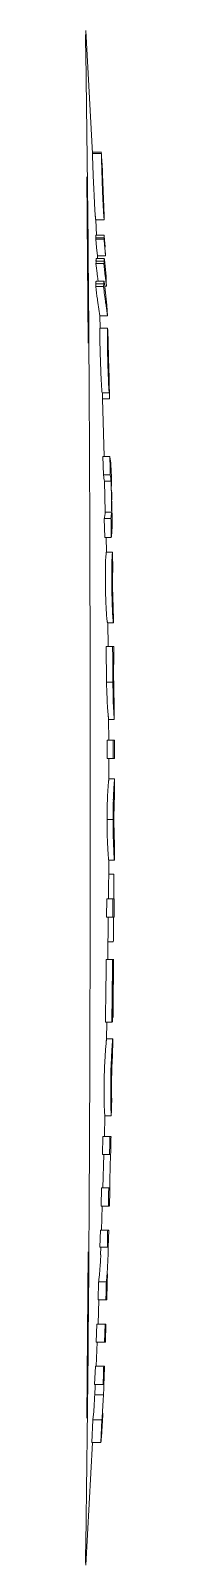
# Model space of a CAD drawing. Header units: millimetres. Extents: x 0 to 3564, y 0 to 2520.
# Drawn here: x 1154.6 to 1157, y 1943.5 to 2074.3 of the extents above; entities that cross this region are included whole.
import ezdxf

# ---------------------------------------------------------------- set-up
doc = ezdxf.new("R2010")
doc.units = ezdxf.units.MM
doc.layers.get('0').update_dxf_attribs({"lineweight": 13})

msp = doc.modelspace()

# ---------------------------------------------------------------- linework, layer by layer
for p, q in [((1155.18, 2063.84), (1154.61, 2074.31)), ((1155.17, 2063.84), (1155.95, 2063.84)), ((1155.95, 2063.94), (1155.18, 2063.94)), ((1155.95, 2063.93), (1155.95, 2063.94)), ((1156.01, 2062.7), (1155.98, 2063.38)), ((1156.03, 2062.18), (1156.01, 2062.7)), ((1156.02, 2062.5), (1156.01, 2062.7)), ((1156.03, 2062.11), (1156.02, 2062.5)), ((1156.04, 2061.84), (1156.03, 2062.11)), ((1154.81, 2047.67), (1154.69, 2061.84)), ((1154.76, 2060.44), (1154.75, 2061.84)), ((1156.05, 2061.58), (1156.04, 2061.84)), ((1154.78, 2059.2), (1154.76, 2060.44)), ((1156.17, 2058.5), (1156.11, 2060)), ((1154.81, 2055.61), (1154.78, 2059.2)), ((1155.45, 2058.17), (1156.17, 2058.17)), ((1155.51, 2056.88), (1155.46, 2058.17)), ((1156.17, 2058.5), (1156.17, 2058.17)), ((1156.17, 2056.88), (1155.47, 2056.88)), ((1156.17, 2056.87), (1156.17, 2056.88)), ((1156.18, 2056.8), (1156.25, 2055.88)), ((1156.18, 2056.8), (1156.26, 2055.85)), ((1154.84, 2051.71), (1154.81, 2055.61)), ((1155.45, 2056.66), (1156.16, 2056.66)), ((1155.46, 2056.53), (1156.16, 2056.53)), ((1155.52, 2055.83), (1155.46, 2056.53)), ((1155.59, 2055.1), (1155.52, 2055.83)), ((1156.16, 2056.53), (1156.16, 2056.66)), ((1156.28, 2055.1), (1156.22, 2055.83)), ((1156.25, 2055.88), (1156.26, 2055.85)), ((1156.16, 2054.66), (1155.47, 2054.66)), ((1155.47, 2054.66), (1155.48, 2054.6)), ((1155.47, 2054.47), (1156.16, 2054.47)), ((1156.18, 2054.88), (1155.5, 2054.88)), ((1155.59, 2055.1), (1156.28, 2055.1)), ((1155.6, 2054.88), (1155.59, 2055.1)), ((1156.16, 2054.47), (1156.16, 2054.66)), ((1156.17, 2054.87), (1156.18, 2054.88)), ((1156.2, 2054.79), (1156.34, 2053.35)), ((1156.28, 2055.1), (1156.28, 2055.1)), ((1156.16, 2052.95), (1155.49, 2052.95)), ((1155.65, 2052.92), (1155.59, 2053.39)), ((1156.14, 2052.84), (1156.13, 2052.73)), ((1156.33, 2052.88), (1156.32, 2052.97)), ((1156.37, 2052.53), (1156.33, 2052.85)), ((1156.35, 2052.86), (1156.34, 2053.35)), ((1156.34, 2053.35), (1156.34, 2053.35)), ((1154.86, 2049.21), (1154.84, 2051.71)), ((1155.46, 2052.73), (1156.13, 2052.73)), ((1155.46, 2052.49), (1156.12, 2052.49)), ((1156.12, 2052.49), (1156.13, 2052.73)), ((1156.22, 2052.53), (1156.37, 2052.53)), ((1156.23, 2052.47), (1156.41, 2050.9)), ((1156.37, 2052.53), (1156.37, 2052.53)), ((1155.8, 2050.01), (1155.64, 2051.12)), ((1156.44, 2050.01), (1156.3, 2051.09)), ((1156.44, 2050.01), (1156.41, 2050.9)), ((1156.41, 2050.9), (1156.41, 2050.9)), ((1154.87, 2047.67), (1154.86, 2049.21)), ((1155.8, 2050.01), (1156.44, 2050.01)), ((1155.84, 2048.95), (1155.8, 2050.01)), ((1155.8, 2048.95), (1156.45, 2048.95)), ((1156.44, 2050.01), (1156.44, 2050.01)), ((1156.45, 2048.95), (1156.48, 2048.74)), ((1156.51, 2047.75), (1156.48, 2048.74)), ((1156.48, 2048.74), (1156.48, 2048.74)), ((1156.51, 2047.75), (1156.54, 2046.41)), ((1156.51, 2047.75), (1156.55, 2046.14)), ((1156.54, 2046.41), (1156.59, 2044.53)), ((1156.56, 2045.72), (1156.59, 2044.53)), ((1156.53, 2044.66), (1156.53, 2044.72)), ((1156.58, 2044.67), (1156.57, 2044.86)), ((1156.59, 2044.53), (1156.63, 2042.93)), ((1156.6, 2043.43), (1155.99, 2043.43)), ((1156.03, 2042.93), (1156.02, 2043.43)), ((1156.04, 2042.93), (1156.02, 2043.43)), ((1156.03, 2042.93), (1156.63, 2042.93)), ((1156.18, 2038.01), (1156.04, 2042.92)), ((1156.62, 2043.43), (1156.63, 2042.93)), ((1156.63, 2042.92), (1156.63, 2042.93)), ((1156.06, 2038.01), (1156.65, 2038.01)), ((1156.1, 2036.44), (1156.06, 2038.01)), ((1156.1, 2036.44), (1156.68, 2036.44)), ((1156.19, 2035.89), (1156.76, 2035.89)), ((1156.25, 2033.26), (1156.19, 2035.89)), ((1156.25, 2033.26), (1156.81, 2033.26)), ((1156.82, 2033.66), (1156.82, 2033.94)), ((1156.18, 2032.72), (1156.75, 2032.72)), ((1156.22, 2031.11), (1156.18, 2032.72)), ((1156.22, 2031.11), (1156.78, 2031.11)), ((1156.37, 2029.84), (1156.34, 2031.12)), ((1156.35, 2029.84), (1156.89, 2029.84)), ((1156.92, 2028.29), (1156.89, 2029.84)), ((1156.97, 2023.83), (1156.95, 2025.38)), ((1156.45, 2023.83), (1156.97, 2023.83)), ((1156.5, 2021.81), (1156.47, 2023.83)), ((1156.99, 2021.81), (1156.35, 2021.81)), ((1156.38, 2018.77), (1156.35, 2021.81)), ((1156.99, 2021.81), (1157, 2020.26)), ((1156.96, 2020.26), (1157, 2020.26)), ((1156.96, 2020.26), (1156.97, 2018.88)), ((1156.38, 2018.77), (1156.91, 2018.77)), ((1156.41, 2017.8), (1156.38, 2018.77)), ((1156.93, 2017.67), (1156.91, 2018.77)), ((1157.03, 2017.12), (1157.03, 2015.58)), ((1157.03, 2017.12), (1157.03, 2017.12)), ((1156.55, 2015.58), (1157.03, 2015.58)), ((1156.56, 2013.81), (1156.55, 2015.58)), ((1156.55, 2015.58), (1156.55, 2015.58)), ((1157.03, 2015.58), (1157.03, 2015.58)), ((1157.04, 2013.81), (1156.42, 2013.81)), ((1156.42, 2012.26), (1156.42, 2013.81)), ((1156.94, 2012.26), (1156.94, 2013.81)), ((1157.05, 2012.26), (1157.04, 2013.81)), ((1156.42, 2012.26), (1157.05, 2012.26)), ((1156.57, 2010.51), (1156.57, 2012.26)), ((1157.05, 2010.51), (1156.57, 2010.51)), ((1157.05, 2010.51), (1157.05, 2010.51)), ((1157.05, 2008.97), (1157.05, 2010.51)), ((1156.42, 2007.05), (1156.93, 2007.05)), ((1157.04, 2003.59), (1157.04, 2005.14)), ((1156.54, 2000.28), (1156.56, 2003.59)), ((1156.56, 2003.59), (1157.04, 2003.59)), ((1157.04, 2003.59), (1157.04, 2003.59)), ((1156.55, 2002.4), (1156.99, 2002.4)), ((1156.98, 2000.28), (1156.99, 2002.4)), ((1156.38, 1998.74), (1156.39, 2000.28)), ((1157.02, 2000.28), (1156.39, 2000.28)), ((1156.91, 1998.74), (1156.92, 2000.28)), ((1157.02, 2000.28), (1157.01, 1998.74)), ((1156.38, 1998.74), (1157.01, 1998.74)), ((1156.48, 1995.12), (1156.52, 1998.74)), ((1156.5, 1996.62), (1156.95, 1996.62)), ((1156.98, 1995.12), (1156.34, 1995.12)), ((1156.92, 1993.58), (1156.96, 1993.58)), ((1156.88, 1990.16), (1156.92, 1990.16)), ((1156.27, 1989.78), (1156.82, 1989.78)), ((1156.38, 1988.34), (1156.4, 1989.78)), ((1156.9, 1988.35), (1156.38, 1988.35)), ((1156.87, 1986.8), (1156.9, 1988.35)), ((1156.9, 1988.35), (1156.9, 1988.35)), ((1156.78, 1986.43), (1156.75, 1985.38)), ((1156.81, 1983.28), (1156.78, 1981.78)), ((1156.19, 1980.04), (1156.23, 1981.78)), ((1156.78, 1981.78), (1156.22, 1981.78)), ((1156.03, 1978.49), (1156.07, 1980.04)), ((1156.75, 1980.04), (1156.07, 1980.04)), ((1156.03, 1978.49), (1156.71, 1978.49)), ((1156.05, 1975.64), (1156.14, 1978.49)), ((1156.71, 1978.49), (1156.66, 1976.33)), ((1155.91, 1974.09), (1155.95, 1975.64)), ((1156.65, 1975.64), (1155.95, 1975.64)), ((1156.66, 1976.33), (1156.65, 1975.64)), ((1155.91, 1974.09), (1156.61, 1974.09)), ((1155.95, 1972.04), (1156.01, 1974.09)), ((1155.8, 1970.59), (1155.85, 1972.04)), ((1156.56, 1972.04), (1155.85, 1972.04)), ((1156.56, 1972.04), (1156.52, 1970.59)), ((1155.8, 1970.59), (1156.52, 1970.59)), ((1155.87, 1969.93), (1155.9, 1970.59)), ((1156.5, 1969.83), (1156.51, 1970.59)), ((1154.69, 1956.02), (1154.81, 1970.2)), ((1154.86, 1968.11), (1154.87, 1970.2)), ((1154.84, 1966.16), (1154.86, 1968.11)), ((1156.46, 1968.31), (1156.42, 1967.54)), ((1155.65, 1966.09), (1155.7, 1967.64)), ((1155.7, 1967.64), (1156.36, 1967.64)), ((1156.43, 1967.54), (1156.39, 1966.09)), ((1156.43, 1967.54), (1156.42, 1967.54)), ((1154.81, 1962.26), (1154.84, 1966.16)), ((1155.65, 1966.09), (1156.39, 1966.09)), ((1155.65, 1964.04), (1155.73, 1966.09)), ((1155.5, 1962.49), (1155.56, 1964.04)), ((1156.32, 1964.04), (1155.56, 1964.04)), ((1156.2, 1962.49), (1156.25, 1964.04)), ((1156.27, 1962.49), (1156.32, 1964.04)), ((1154.78, 1958.67), (1154.81, 1962.26)), ((1155.49, 1960.44), (1155.58, 1962.49)), ((1155.5, 1962.49), (1156.27, 1962.49)), ((1155.36, 1958.89), (1155.42, 1960.44)), ((1156.2, 1960.44), (1155.42, 1960.44)), ((1154.76, 1957.42), (1154.78, 1958.67)), ((1155.36, 1958.89), (1156.08, 1958.89)), ((1154.75, 1956.02), (1154.76, 1957.42)), ((1155.37, 1958), (1156.11, 1958)), ((1156.11, 1957.86), (1156.11, 1958)), ((1156.11, 1957.86), (1156.11, 1958)), ((1155.22, 1955.88), (1155.28, 1956.59)), ((1155.13, 1953.94), (1155.22, 1955.88)), ((1155.22, 1955.88), (1155.97, 1955.88)), ((1155.97, 1955.88), (1155.9, 1953.94)), ((1154.6, 1943.47), (1155.17, 1953.93)), ((1155.13, 1953.94), (1155.9, 1953.94))]:
    msp.add_line(p, q)
for points in [[(1156.28, 2055.1), (1156.27, 2055.27), (1156.23, 2055.73), (1156.22, 2055.84)], [(1156.37, 2052.53), (1156.34, 2052.75), (1156.32, 2052.92)], [(1156.81, 1983.28), (1156.79, 1982.78), (1156.79, 1982.28), (1156.78, 1981.78)]]:
    msp.add_lwpolyline(points)
for centre, radius, start, end in [((-1530.96, 2032.15), 2685.87, 0.63343, 0.89217), ((1248.93, 2064.99), 93, 181.4307, 181.684), ((1289.77, 2066.2), 133.85, 181.6868, 181.8946), ((1332.42, 2067.61), 176.53, 181.8943, 182.2741), ((1309.2, 2069.03), 153.55, 184.6702, 184.9336), ((1258.69, 2064.64), 103.04, 185.6675, 186.277), ((1250.59, 2063.27), 94.98, 186.2946, 186.5293), ((1282.07, 2067.22), 126.56, 186.2809, 186.4877), ((1249.03, 2063.25), 93.53, 186.6091, 187.4747), ((1148.52, 2035.04), 8.28, 5.8603, 9.7225), ((-297.57, 2008.95), 1454.61, 1.04536, 1.09205), ((1149.19, 2033.8), 7.63, 1.0513, 3.4506), ((-297.57, 2008.95), 1454.61, 0.92524, 0.97347), ((1203.45, 2027.92), 46.63, 179.3731, 179.5391), ((1211.17, 2027.86), 54.35, 179.545, 179.8704), ((1208.32, 2027.1), 51.5, 181.5261, 181.9182), ((1135.33, 2019.75), 21.63, 0.3656, 0.8752), ((1205.2, 2019.22), 48.22, 180.4011, 180.7636), ((1213.9, 2007.09), 56.97, 178.375, 179.4157), ((1203.1, 2007.37), 46.17, 177.3346, 178.3524), ((1224.8, 2006.97), 67.86, 179.4129, 179.9318), ((1224.8, 2006.96), 67.87, 179.918, 180.4369), ((1211.96, 2006.84), 55.03, 180.4146, 181.4919), ((1201.69, 2006.56), 44.75, 181.4751, 182.5257), ((-14.97, 2008.92), 1171.4, 359.0635, 359.32505), ((-297.61, 2009.02), 1454.56, 359.2421, 359.45273), ((-297.61, 2008.94), 1454.65, 359.39463, 359.45563), ((1132.63, 1993.83), 24.33, 359.2198, 359.3926), ((1203.81, 1989.13), 46.93, 178.734, 179.2044), ((1198.79, 1989.29), 41.91, 178.8016, 179.2213), ((1203.86, 1989.5), 46.94, 178.6596, 179.194), ((1208.59, 1984.34), 51.85, 177.2807, 177.6951), ((1202.71, 1984.63), 45.97, 176.6918, 177.2898), ((-297.53, 2008.94), 1454.57, 358.80027, 358.86137), ((-297.53, 2008.94), 1454.57, 358.62695, 358.68798), ((1125.6, 1971.04), 30.3, 355.3932, 357.9075), ((1126.4, 1970.7), 30.11, 355.4653, 358.3508), ((1121.81, 1971.35), 34.1, 353.7591, 355.0731), ((1123.67, 1971.18), 32.23, 355.0827, 355.4154), ((1127.67, 1970.58), 28.84, 354.1393, 355.4907), ((-297.37, 2008.94), 1454.38, 358.02775, 358.08884), ((1112.72, 1959.86), 43.43, 355.6825, 357.3564), ((-1528.1, 1985.68), 2683.01, 359.1027, 359.36659), ((1114.35, 1959.68), 41.8, 354.781, 355.7638)]:
    msp.add_arc(centre, radius, start, end)
for points, knots in [([(1155.21, 2062.67), (1155.21, 2062.79), (1155.2, 2063.02), (1155.19, 2063.34), (1155.18, 2063.6), (1155.17, 2063.77), (1155.17, 2063.84)], [0, 0, 0, 0, 0.307353, 0.581026, 0.814545, 1, 1, 1, 1]), ([(1155.96, 2062.67), (1155.96, 2062.79), (1155.95, 2063.18), (1155.95, 2063.57), (1155.95, 2063.84)], [0, 0, 0, 0, 0.307454, 1, 1, 1, 1]), ([(1155.45, 2058.17), (1155.45, 2058.17), (1155.45, 2058.17), (1155.45, 2058.18), (1155.45, 2058.19), (1155.45, 2058.22), (1155.44, 2058.25), (1155.44, 2058.29), (1155.43, 2058.35), (1155.43, 2058.42), (1155.41, 2058.55), (1155.4, 2058.76), (1155.38, 2059.04), (1155.36, 2059.36), (1155.34, 2059.71), (1155.33, 2060.07), (1155.3, 2060.57), (1155.27, 2061.19), (1155.24, 2061.94), (1155.22, 2062.43), (1155.21, 2062.67)], [0, 0, 0, 0, 0.000449, 0.001517, 0.004984, 0.010181, 0.017373, 0.026917, 0.039291, 0.055145, 0.07524, 0.127505, 0.191931, 0.264199, 0.341482, 0.421969, 0.504333, 0.671437, 0.838512, 1, 1, 1, 1]), ([(1156.02, 2062.36), (1156.02, 2062.35), (1156.02, 2062.32), (1156.01, 2062.27), (1156.02, 2062.18), (1156.02, 2061.99), (1156.03, 2061.69), (1156.04, 2061.36), (1156.05, 2061.07), (1156.06, 2060.86), (1156.07, 2060.65), (1156.07, 2060.46), (1156.08, 2060.31), (1156.09, 2060.21), (1156.09, 2060.14), (1156.1, 2060.09), (1156.1, 2060.05), (1156.1, 2060.03), (1156.1, 2060.01), (1156.1, 2060.01), (1156.1, 2060), (1156.1, 2060)], [0, 0, 0, 0, 0.009501, 0.031376, 0.067168, 0.119697, 0.273981, 0.453476, 0.54472, 0.635715, 0.724728, 0.80809, 0.881188, 0.912809, 0.94071, 0.964254, 0.982715, 0.989814, 0.995274, 0.998771, 1, 1, 1, 1]), ([(1156.1, 2060), (1156.1, 2060), (1156.1, 2060.01), (1156.1, 2060.02), (1156.1, 2060.04), (1156.1, 2060.07), (1156.1, 2060.1), (1156.1, 2060.15), (1156.1, 2060.23), (1156.1, 2060.33), (1156.09, 2060.43), (1156.09, 2060.53), (1156.08, 2060.68), (1156.08, 2060.87), (1156.07, 2061.11), (1156.06, 2061.34), (1156.05, 2061.5), (1156.05, 2061.58)], [0, 0, 0, 0, 0.002612, 0.010419, 0.023337, 0.040892, 0.062367, 0.086873, 0.142361, 0.203606, 0.268606, 0.336178, 0.405607, 0.549009, 0.69699, 0.847791, 1, 1, 1, 1]), ([(1156.17, 2058.17), (1156.17, 2058.17), (1156.17, 2058.17), (1156.17, 2058.18), (1156.17, 2058.19), (1156.17, 2058.21), (1156.16, 2058.25), (1156.16, 2058.31), (1156.15, 2058.39), (1156.14, 2058.5), (1156.13, 2058.64), (1156.11, 2058.88), (1156.1, 2059.22), (1156.07, 2059.65), (1156.05, 2060.12), (1156.04, 2060.44), (1156.03, 2060.6)], [0, 0, 0, 0, 0.001316, 0.0044, 0.00887, 0.014653, 0.030807, 0.054286, 0.087089, 0.13217, 0.190571, 0.260249, 0.423493, 0.606455, 0.800447, 1, 1, 1, 1]), ([(1155.45, 2056.66), (1155.45, 2056.68), (1155.46, 2056.71), (1155.46, 2056.77), (1155.46, 2056.81), (1155.46, 2056.85), (1155.46, 2056.87), (1155.46, 2056.88), (1155.47, 2056.88), (1155.47, 2056.88)], [0, 0, 0, 0, 0.242524, 0.44782, 0.753595, 0.859149, 0.935054, 0.981982, 1, 1, 1, 1]), ([(1156.16, 2056.66), (1156.16, 2056.71), (1156.16, 2056.78), (1156.16, 2056.85), (1156.17, 2056.87)], [0, 0, 0, 0, 0.667956, 1, 1, 1, 1]), ([(1156.17, 2056.88), (1156.17, 2056.88), (1156.17, 2056.87), (1156.18, 2056.86), (1156.18, 2056.83), (1156.18, 2056.81), (1156.18, 2056.8)], [0, 0, 0, 0, 0.063498, 0.239141, 0.545742, 1, 1, 1, 1]), ([(1155.46, 2056.53), (1155.46, 2056.55), (1155.46, 2056.6), (1155.45, 2056.64), (1155.45, 2056.66)], [0, 0, 0, 0, 0.499749, 1, 1, 1, 1]), ([(1155.47, 2054.66), (1155.47, 2054.68), (1155.48, 2054.71), (1155.48, 2054.76), (1155.48, 2054.81), (1155.49, 2054.85), (1155.49, 2054.87), (1155.49, 2054.88), (1155.5, 2054.88)], [0, 0, 0, 0, 0.242322, 0.4472, 0.751148, 0.931551, 0.978972, 1, 1, 1, 1]), ([(1155.48, 2054.6), (1155.48, 2054.57), (1155.48, 2054.53), (1155.47, 2054.49), (1155.47, 2054.47)], [0, 0, 0, 0, 0.499661, 1, 1, 1, 1]), ([(1155.59, 2053.39), (1155.58, 2053.47), (1155.54, 2053.83), (1155.5, 2054.19), (1155.47, 2054.47)], [0, 0, 0, 0, 0.218197, 1, 1, 1, 1]), ([(1156.16, 2054.66), (1156.16, 2054.71), (1156.16, 2054.77), (1156.17, 2054.84), (1156.17, 2054.87)], [0, 0, 0, 0, 0.671701, 1, 1, 1, 1]), ([(1156.18, 2054.88), (1156.18, 2054.88), (1156.18, 2054.87), (1156.19, 2054.85), (1156.19, 2054.83), (1156.19, 2054.8), (1156.2, 2054.79)], [0, 0, 0, 0, 0.070538, 0.246525, 0.550362, 1, 1, 1, 1]), ([(1155.46, 2052.73), (1155.46, 2052.77), (1155.47, 2052.82), (1155.47, 2052.89), (1155.48, 2052.92), (1155.49, 2052.95), (1155.49, 2052.95)], [0, 0, 0, 0, 0.446324, 0.748473, 0.928455, 1, 1, 1, 1]), ([(1156.16, 2052.95), (1156.16, 2052.95), (1156.15, 2052.94), (1156.15, 2052.92), (1156.14, 2052.89), (1156.14, 2052.86), (1156.14, 2052.84)], [0, 0, 0, 0, 0.085468, 0.272363, 0.572123, 1, 1, 1, 1]), ([(1156.18, 2052.86), (1156.18, 2052.88), (1156.17, 2052.91), (1156.17, 2052.94), (1156.16, 2052.95), (1156.16, 2052.95)], [0, 0, 0, 0, 0.747327, 0.922644, 1, 1, 1, 1]), ([(1155.46, 2052.49), (1155.46, 2052.53), (1155.47, 2052.61), (1155.46, 2052.69), (1155.46, 2052.73)], [0, 0, 0, 0, 0.500036, 1, 1, 1, 1]), ([(1155.64, 2051.12), (1155.62, 2051.22), (1155.56, 2051.67), (1155.5, 2052.13), (1155.46, 2052.49)], [0, 0, 0, 0, 0.218435, 1, 1, 1, 1]), ([(1155.99, 2043.43), (1155.97, 2043.59), (1155.95, 2043.98), (1155.91, 2044.62), (1155.88, 2045.37), (1155.85, 2046.15), (1155.83, 2046.94), (1155.81, 2047.69), (1155.81, 2048.36), (1155.8, 2048.77), (1155.8, 2048.95)], [0, 0, 0, 0, 0.091154, 0.211089, 0.349154, 0.494018, 0.638852, 0.777616, 0.901271, 1, 1, 1, 1]), ([(1156.45, 2047.41), (1156.45, 2047.56), (1156.45, 2048.07), (1156.45, 2048.59), (1156.45, 2048.95)], [0, 0, 0, 0, 0.291179, 1, 1, 1, 1]), ([(1154.87, 1970.2), (1154.96, 1983.11), (1155, 2008.94), (1154.96, 2034.76), (1154.87, 2047.67)], [0, 0, 0, 0, 0.499999, 1, 1, 1, 1]), ([(1156.57, 2044.86), (1156.56, 2045.15), (1156.53, 2045.77), (1156.51, 2046.66), (1156.5, 2047.33), (1156.5, 2047.67), (1156.51, 2047.75)], [0, 0, 0, 0, 0.297053, 0.646575, 0.919624, 1, 1, 1, 1]), ([(1156.53, 2044.72), (1156.52, 2044.94), (1156.48, 2045.84), (1156.46, 2046.73), (1156.45, 2047.41)], [0, 0, 0, 0, 0.243818, 1, 1, 1, 1]), ([(1156.6, 2043.43), (1156.59, 2043.51), (1156.56, 2043.92), (1156.54, 2044.33), (1156.53, 2044.66)], [0, 0, 0, 0, 0.195734, 1, 1, 1, 1]), ([(1156.58, 2044.67), (1156.58, 2044.56), (1156.59, 2044.31), (1156.59, 2043.89), (1156.6, 2043.58), (1156.6, 2043.43)], [0, 0, 0, 0, 0.250017, 0.625, 1, 1, 1, 1]), ([(1156.65, 2038.01), (1156.67, 2037.9), (1156.73, 2037.45), (1156.77, 2037), (1156.77, 2036.67)], [0, 0, 0, 0, 0.251251, 1, 1, 1, 1]), ([(1156.68, 2036.44), (1156.68, 2036.57), (1156.67, 2036.8), (1156.67, 2037.13), (1156.67, 2037.52), (1156.66, 2037.81), (1156.65, 2038.01)], [0, 0, 0, 0, 0.250014, 0.437493, 0.625008, 1, 1, 1, 1]), ([(1156.19, 2035.89), (1156.18, 2035.98), (1156.16, 2036.17), (1156.12, 2036.35), (1156.1, 2036.44)], [0, 0, 0, 0, 0.497713, 1, 1, 1, 1]), ([(1156.81, 2033.26), (1156.8, 2033.47), (1156.79, 2033.86), (1156.78, 2034.41), (1156.79, 2034.9), (1156.77, 2035.39), (1156.76, 2035.72), (1156.76, 2035.89)], [0, 0, 0, 0, 0.250011, 0.437492, 0.625005, 0.81249, 1, 1, 1, 1]), ([(1156.8, 2035.13), (1156.81, 2034.99), (1156.81, 2034.72), (1156.81, 2034.44), (1156.81, 2034.31)], [0, 0, 0, 0, 0.499961, 1, 1, 1, 1]), ([(1156.18, 2032.72), (1156.2, 2032.81), (1156.23, 2032.99), (1156.25, 2033.17), (1156.25, 2033.26)], [0, 0, 0, 0, 0.502044, 1, 1, 1, 1]), ([(1156.78, 2031.11), (1156.77, 2031.25), (1156.76, 2031.48), (1156.76, 2031.82), (1156.77, 2032.22), (1156.75, 2032.52), (1156.75, 2032.72)], [0, 0, 0, 0, 0.250009, 0.437495, 0.625006, 1, 1, 1, 1]), ([(1156.85, 2032.43), (1156.86, 2032.1), (1156.84, 2031.66), (1156.79, 2031.22), (1156.78, 2031.11)], [0, 0, 0, 0, 0.749091, 1, 1, 1, 1]), ([(1156.28, 2028.44), (1156.28, 2028.56), (1156.28, 2028.77), (1156.29, 2029.07), (1156.3, 2029.32), (1156.32, 2029.52), (1156.33, 2029.65), (1156.34, 2029.73), (1156.34, 2029.77), (1156.35, 2029.8), (1156.35, 2029.82), (1156.35, 2029.83), (1156.35, 2029.84), (1156.35, 2029.84)], [0, 0, 0, 0, 0.239957, 0.454471, 0.634569, 0.777635, 0.882893, 0.921643, 0.951697, 0.973746, 0.988507, 0.996841, 1, 1, 1, 1]), ([(1156.82, 2028.43), (1156.82, 2028.54), (1156.83, 2028.76), (1156.83, 2029.06), (1156.84, 2029.31), (1156.85, 2029.51), (1156.86, 2029.65), (1156.87, 2029.73), (1156.87, 2029.77), (1156.88, 2029.8), (1156.88, 2029.82), (1156.88, 2029.83), (1156.89, 2029.84), (1156.89, 2029.84)], [0, 0, 0, 0, 0.239513, 0.453954, 0.634148, 0.777288, 0.882575, 0.921277, 0.951226, 0.973231, 0.988124, 0.99671, 1, 1, 1, 1]), ([(1156.32, 2025.38), (1156.3, 2025.89), (1156.28, 2026.91), (1156.27, 2027.94), (1156.28, 2028.44)], [0, 0, 0, 0, 0.501817, 1, 1, 1, 1]), ([(1156.85, 2025.73), (1156.84, 2025.92), (1156.82, 2026.67), (1156.82, 2027.42), (1156.82, 2027.99)], [0, 0, 0, 0, 0.248211, 1, 1, 1, 1]), ([(1156.91, 2028.29), (1156.91, 2028.29), (1156.91, 2028.29), (1156.9, 2028.28), (1156.9, 2028.26), (1156.9, 2028.21), (1156.89, 2028.11), (1156.89, 2027.94), (1156.88, 2027.7), (1156.88, 2027.43), (1156.88, 2027.14), (1156.89, 2026.83), (1156.89, 2026.53), (1156.9, 2026.23), (1156.91, 2025.95), (1156.91, 2025.72), (1156.92, 2025.57), (1156.93, 2025.48), (1156.93, 2025.44), (1156.94, 2025.42), (1156.94, 2025.4), (1156.94, 2025.39), (1156.95, 2025.38), (1156.95, 2025.38)], [0, 0, 0, 0, 0.001186, 0.004464, 0.010649, 0.020577, 0.055344, 0.115495, 0.197893, 0.293916, 0.396936, 0.501869, 0.606626, 0.709741, 0.807546, 0.891003, 0.947551, 0.96607, 0.979589, 0.989054, 0.995206, 0.998672, 1, 1, 1, 1]), ([(1156.45, 2023.83), (1156.45, 2023.83), (1156.45, 2023.84), (1156.45, 2023.85), (1156.44, 2023.88), (1156.44, 2023.91), (1156.43, 2023.96), (1156.41, 2024.05), (1156.4, 2024.2), (1156.38, 2024.42), (1156.36, 2024.7), (1156.34, 2025.02), (1156.33, 2025.25), (1156.32, 2025.38)], [0, 0, 0, 0, 0.003287, 0.011929, 0.027214, 0.050022, 0.081034, 0.120893, 0.228433, 0.373219, 0.553967, 0.766097, 1, 1, 1, 1]), ([(1156.96, 2023.83), (1156.96, 2023.83), (1156.96, 2023.84), (1156.96, 2023.85), (1156.95, 2023.88), (1156.95, 2023.91), (1156.94, 2023.96), (1156.93, 2024.05), (1156.92, 2024.2), (1156.9, 2024.43), (1156.88, 2024.7), (1156.87, 2025.03), (1156.86, 2025.26), (1156.86, 2025.38)], [0, 0, 0, 0, 0.003383, 0.012266, 0.027638, 0.05031, 0.081122, 0.120841, 0.228224, 0.37296, 0.553764, 0.766001, 1, 1, 1, 1]), ([(1156.91, 2018.77), (1156.91, 2019.02), (1156.9, 2019.53), (1156.9, 2020.29), (1156.9, 2021.05), (1156.89, 2021.56), (1156.89, 2021.81)], [0, 0, 0, 0, 0.250003, 0.5, 0.749997, 1, 1, 1, 1]), ([(1156.55, 2015.57), (1156.55, 2015.57), (1156.55, 2015.58), (1156.55, 2015.58), (1156.55, 2015.59), (1156.54, 2015.61), (1156.54, 2015.64), (1156.53, 2015.69), (1156.53, 2015.76), (1156.52, 2015.85), (1156.51, 2015.96), (1156.49, 2016.15), (1156.47, 2016.43), (1156.44, 2016.83), (1156.42, 2017.3), (1156.41, 2017.63), (1156.41, 2017.8)], [0, 0, 0, 0, 0.000803, 0.003146, 0.007037, 0.012507, 0.028491, 0.051729, 0.082813, 0.122273, 0.170586, 0.228134, 0.372481, 0.554577, 0.76664, 1, 1, 1, 1]), ([(1157.03, 2015.58), (1157.03, 2015.58), (1157.03, 2015.62), (1157.02, 2015.71), (1157.01, 2015.86), (1156.99, 2016.08), (1156.98, 2016.38), (1156.95, 2016.92), (1156.93, 2017.36), (1156.93, 2017.67)], [0, 0, 0, 0, 0.013389, 0.05334, 0.124051, 0.229315, 0.372395, 0.55328, 1, 1, 1, 1]), ([(1156.98, 2018.58), (1156.98, 2018.35), (1156.99, 2018.04), (1157, 2017.65), (1157.01, 2017.44), (1157.01, 2017.28), (1157.02, 2017.2), (1157.02, 2017.15), (1157.02, 2017.14), (1157.02, 2017.12), (1157.03, 2017.12)], [0, 0, 0, 0, 0.459478, 0.652713, 0.802209, 0.902902, 0.962391, 0.980126, 0.991625, 1, 1, 1, 1]), ([(1156.45, 2008.71), (1156.45, 2008.85), (1156.46, 2009.12), (1156.48, 2009.48), (1156.5, 2009.8), (1156.52, 2010.03), (1156.53, 2010.18), (1156.54, 2010.27), (1156.55, 2010.34), (1156.56, 2010.41), (1156.56, 2010.45), (1156.56, 2010.48), (1156.57, 2010.5), (1156.57, 2010.51), (1156.57, 2010.51), (1156.57, 2010.51), (1156.57, 2010.51)], [0, 0, 0, 0, 0.231887, 0.438109, 0.61365, 0.756408, 0.815307, 0.86585, 0.908019, 0.941863, 0.967665, 0.985756, 0.992006, 0.996437, 0.999084, 1, 1, 1, 1]), ([(1156.99, 2009.52), (1156.99, 2009.6), (1157, 2009.75), (1157.01, 2009.95), (1157.02, 2010.13), (1157.03, 2010.27), (1157.04, 2010.36), (1157.04, 2010.42), (1157.04, 2010.46), (1157.05, 2010.48), (1157.05, 2010.5), (1157.05, 2010.51), (1157.05, 2010.51), (1157.05, 2010.51)], [0, 0, 0, 0, 0.240068, 0.447385, 0.621373, 0.761879, 0.868752, 0.909781, 0.942843, 0.968177, 0.986008, 0.996545, 1, 1, 1, 1]), ([(1156.42, 2007.05), (1156.42, 2007.2), (1156.42, 2007.75), (1156.43, 2008.3), (1156.45, 2008.71)], [0, 0, 0, 0, 0.258468, 1, 1, 1, 1]), ([(1157.05, 2008.97), (1157.05, 2008.97), (1157.05, 2008.95), (1157.05, 2008.94), (1157.05, 2008.91), (1157.04, 2008.86), (1157.04, 2008.8), (1157.03, 2008.69), (1157.03, 2008.5), (1157.02, 2008.22), (1157.01, 2007.87), (1157, 2007.47), (1157, 2007.19), (1157, 2007.05)], [0, 0, 0, 0, 0.002859, 0.011912, 0.027668, 0.050701, 0.081638, 0.121157, 0.22882, 0.37748, 0.564273, 0.776793, 1, 1, 1, 1]), ([(1156.44, 2005.39), (1156.44, 2005.52), (1156.42, 2006.08), (1156.42, 2006.63), (1156.42, 2007.05)], [0, 0, 0, 0, 0.237349, 1, 1, 1, 1]), ([(1157, 2007.05), (1157, 2006.91), (1157, 2006.63), (1157.01, 2006.23), (1157.01, 2005.88), (1157.02, 2005.6), (1157.03, 2005.41), (1157.04, 2005.3), (1157.04, 2005.24), (1157.04, 2005.2), (1157.04, 2005.16), (1157.04, 2005.15), (1157.04, 2005.14), (1157.04, 2005.14)], [0, 0, 0, 0, 0.223293, 0.435885, 0.622711, 0.77135, 0.878961, 0.918449, 0.949357, 0.972366, 0.988104, 0.997146, 1, 1, 1, 1]), ([(1156.56, 2003.59), (1156.56, 2003.59), (1156.56, 2003.59), (1156.56, 2003.6), (1156.56, 2003.6), (1156.55, 2003.62), (1156.55, 2003.65), (1156.54, 2003.7), (1156.54, 2003.76), (1156.53, 2003.84), (1156.52, 2003.93), (1156.51, 2004.08), (1156.5, 2004.3), (1156.48, 2004.62), (1156.46, 2004.99), (1156.45, 2005.25), (1156.44, 2005.39)], [0, 0, 0, 0, 0.000914, 0.003562, 0.007995, 0.014249, 0.032348, 0.05816, 0.092017, 0.134198, 0.18475, 0.243657, 0.386423, 0.561953, 0.768148, 1, 1, 1, 1]), ([(1157.04, 2003.59), (1157.04, 2003.59), (1157.04, 2003.6), (1157.04, 2003.6), (1157.04, 2003.62), (1157.03, 2003.65), (1157.03, 2003.68), (1157.03, 2003.74), (1157.02, 2003.84), (1157.01, 2003.98), (1157, 2004.15), (1156.99, 2004.36), (1156.98, 2004.5), (1156.98, 2004.58)], [0, 0, 0, 0, 0.003455, 0.013999, 0.031841, 0.057187, 0.090262, 0.131305, 0.238205, 0.378721, 0.552702, 0.75999, 1, 1, 1, 1]), ([(1156.95, 1996.62), (1156.96, 1996.8), (1156.96, 1997.11), (1156.96, 1997.55), (1156.96, 1998.08), (1156.97, 1998.47), (1156.97, 1998.74)], [0, 0, 0, 0, 0.250002, 0.437499, 0.625001, 1, 1, 1, 1]), ([(1156.92, 1993.58), (1156.92, 1993.29), (1156.91, 1992.87), (1156.9, 1992.3), (1156.9, 1991.73), (1156.91, 1991.02), (1156.89, 1990.45), (1156.88, 1990.16)], [0, 0, 0, 0, 0.250005, 0.375001, 0.499998, 0.750001, 1, 1, 1, 1]), ([(1156.94, 1991.75), (1156.94, 1992.04), (1156.94, 1992.63), (1156.96, 1993.21), (1156.96, 1993.5)], [0, 0, 0, 0, 0.499991, 1, 1, 1, 1]), ([(1156.93, 1990.6), (1156.93, 1990.79), (1156.94, 1991.18), (1156.94, 1991.56), (1156.94, 1991.75)], [0, 0, 0, 0, 0.500007, 1, 1, 1, 1]), ([(1156.38, 1988.35), (1156.38, 1988.35), (1156.38, 1988.34), (1156.37, 1988.34), (1156.37, 1988.33), (1156.37, 1988.31), (1156.37, 1988.28), (1156.36, 1988.23), (1156.35, 1988.17), (1156.35, 1988.09), (1156.34, 1987.99), (1156.32, 1987.84), (1156.3, 1987.6), (1156.28, 1987.27), (1156.25, 1986.89), (1156.24, 1986.62), (1156.23, 1986.47)], [0, 0, 0, 0, 0.000926, 0.00358, 0.008014, 0.014272, 0.032415, 0.058323, 0.092298, 0.134622, 0.185366, 0.244463, 0.387568, 0.56338, 0.769302, 1, 1, 1, 1]), ([(1156.9, 1988.35), (1156.9, 1988.35), (1156.9, 1988.34), (1156.89, 1988.33), (1156.89, 1988.31), (1156.89, 1988.28), (1156.89, 1988.25), (1156.88, 1988.18), (1156.87, 1988.08), (1156.86, 1987.93), (1156.85, 1987.75), (1156.83, 1987.53), (1156.82, 1987.37), (1156.82, 1987.28)], [0, 0, 0, 0, 0.003509, 0.01405, 0.031868, 0.057212, 0.090329, 0.131439, 0.238473, 0.379173, 0.553188, 0.760386, 1, 1, 1, 1]), ([(1156.23, 1986.47), (1156.2, 1985.96), (1156.18, 1985.19), (1156.16, 1984.17), (1156.16, 1983.44), (1156.17, 1982.81), (1156.19, 1982.32), (1156.21, 1981.99), (1156.22, 1981.83), (1156.23, 1981.78)], [0, 0, 0, 0, 0.326746, 0.494513, 0.653828, 0.792565, 0.899032, 0.967855, 1, 1, 1, 1]), ([(1156.87, 1986.8), (1156.87, 1986.8), (1156.87, 1986.75), (1156.87, 1986.72), (1156.86, 1986.6), (1156.85, 1986.45), (1156.84, 1986.23), (1156.82, 1985.84), (1156.81, 1985.52), (1156.81, 1985.29)], [0, 0, 0, 0, 0.011842, 0.049538, 0.116389, 0.217766, 0.359686, 0.542016, 1, 1, 1, 1]), ([(1156.75, 1985.38), (1156.74, 1985.25), (1156.73, 1984.71), (1156.73, 1984.17), (1156.73, 1983.77)], [0, 0, 0, 0, 0.252332, 1, 1, 1, 1]), ([(1156.81, 1985.29), (1156.8, 1985.05), (1156.79, 1984.59), (1156.79, 1983.98), (1156.8, 1983.56), (1156.8, 1983.35), (1156.81, 1983.28)], [0, 0, 0, 0, 0.358681, 0.686277, 0.905601, 1, 1, 1, 1]), ([(1156.73, 1983.77), (1156.73, 1983.51), (1156.73, 1983.04), (1156.74, 1982.44), (1156.76, 1982.04), (1156.77, 1981.84), (1156.78, 1981.78)], [0, 0, 0, 0, 0.396036, 0.707458, 0.909124, 1, 1, 1, 1]), ([(1156.62, 1978.49), (1156.63, 1978.62), (1156.64, 1978.85), (1156.64, 1979.17), (1156.64, 1979.56), (1156.65, 1979.85), (1156.66, 1980.04)], [0, 0, 0, 0, 0.250015, 0.437493, 0.625009, 1, 1, 1, 1]), ([(1156.53, 1974.09), (1156.53, 1974.22), (1156.54, 1974.44), (1156.55, 1974.77), (1156.54, 1975.06), (1156.55, 1975.35), (1156.56, 1975.54), (1156.56, 1975.64)], [0, 0, 0, 0, 0.250019, 0.437489, 0.625009, 0.812484, 1, 1, 1, 1]), ([(1156.44, 1970.59), (1156.44, 1970.71), (1156.45, 1970.92), (1156.46, 1971.22), (1156.45, 1971.49), (1156.46, 1971.77), (1156.47, 1971.95), (1156.47, 1972.04)], [0, 0, 0, 0, 0.250023, 0.437486, 0.625012, 0.812481, 1, 1, 1, 1]), ([(1156.31, 1966.09), (1156.31, 1966.22), (1156.33, 1966.44), (1156.34, 1966.77), (1156.33, 1967.06), (1156.34, 1967.35), (1156.35, 1967.54), (1156.36, 1967.64)], [0, 0, 0, 0, 0.250029, 0.437483, 0.625014, 0.812476, 1, 1, 1, 1]), ([(1156.08, 1958.89), (1156.08, 1959.02), (1156.1, 1959.24), (1156.11, 1959.57), (1156.1, 1959.86), (1156.12, 1960.15), (1156.13, 1960.34), (1156.13, 1960.44)], [0, 0, 0, 0, 0.25004, 0.437476, 0.62502, 0.812467, 1, 1, 1, 1]), ([(1155.37, 1958), (1155.38, 1958.15), (1155.4, 1958.44), (1155.4, 1958.74), (1155.41, 1958.89)], [0, 0, 0, 0, 0.500118, 1, 1, 1, 1]), ([(1156.13, 1958.45), (1156.13, 1958.52), (1156.13, 1958.67), (1156.14, 1958.81), (1156.14, 1958.89)], [0, 0, 0, 0, 0.499879, 1, 1, 1, 1]), ([(1156.11, 1958), (1156.12, 1958.07), (1156.13, 1958.22), (1156.13, 1958.37), (1156.13, 1958.45)], [0, 0, 0, 0, 0.500181, 1, 1, 1, 1]), ([(1156.06, 1956.43), (1156.04, 1956.02), (1156, 1955.18), (1155.94, 1954.35), (1155.9, 1953.94)], [0, 0, 0, 0, 0.49975, 1, 1, 1, 1])]:
    msp.add_open_spline(points, degree=3, knots=knots)
for points in [[(1156.75, 2032.72), (1156.77, 2032.9), (1156.79, 2033.08), (1156.81, 2033.26)], [(1155.28, 1956.59), (1155.32, 1957.06), (1155.35, 1957.53), (1155.37, 1958)]]:
    msp.add_open_spline(points, degree=3)

doc.saveas('drawing.dxf')
